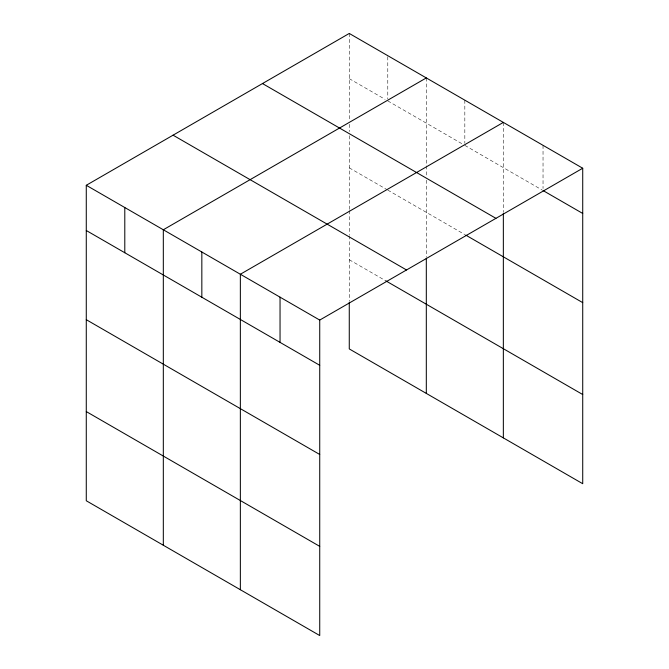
<?xml version="1.0" encoding="UTF-8"?>
<svg xmlns="http://www.w3.org/2000/svg" width="669" height="669" viewBox="0 0 669 669"><rect width="100%" height="100%" fill="white"/><g stroke="black" fill="none" stroke-linecap="round" stroke-linejoin="round"><path stroke-width="0.5" stroke-dasharray="3.35 2.51" d="M349.268 78.666L385.101 99.355M387.786 100.91L462.145 143.835M464.83 145.39L542.133 190.021M349.268 167.852L386.891 189.578M387.786 190.096L464.83 234.576M349.268 259.739L385.996 280.947M543.036 145.324L543.036 188.491M503.347 122.41L503.347 212.224M464.83 100.166L464.83 143.333M426.312 77.93L426.312 176.039M426.312 180.187L426.312 257.231M387.786 56.714L387.786 98.853M349.268 33.45L349.268 120.152M349.268 124.3L349.268 131.559M349.268 135.707L349.268 209.623M349.268 210.668L349.268 234.685M349.268 235.722L349.268 301.226"/><path stroke-width="1" d="M582.724 168.237L319.732 320.075L319.732 635.55L86.276 500.763L86.276 185.288L349.268 33.45L582.724 168.237L582.724 483.712L349.268 348.925L349.268 302.263M426.312 77.93L163.32 229.768L163.32 545.243M503.347 122.41L240.355 274.248L240.355 589.724M543.036 190.54L582.724 213.453M262.482 83.558L495.938 218.345M465.724 235.095L582.724 302.639M173.062 135.18L406.518 269.967M385.996 280.947L582.724 394.526M86.276 185.288L319.732 320.075M86.276 230.504L319.732 365.291M86.276 319.69L319.732 454.477M86.276 411.577L319.732 546.364M503.347 213.26L503.347 437.886M426.312 258.276L426.312 393.405M280.043 297.161L280.043 342.377M201.837 252.004L201.837 297.228M124.794 207.524L124.794 252.748"/></g></svg>
